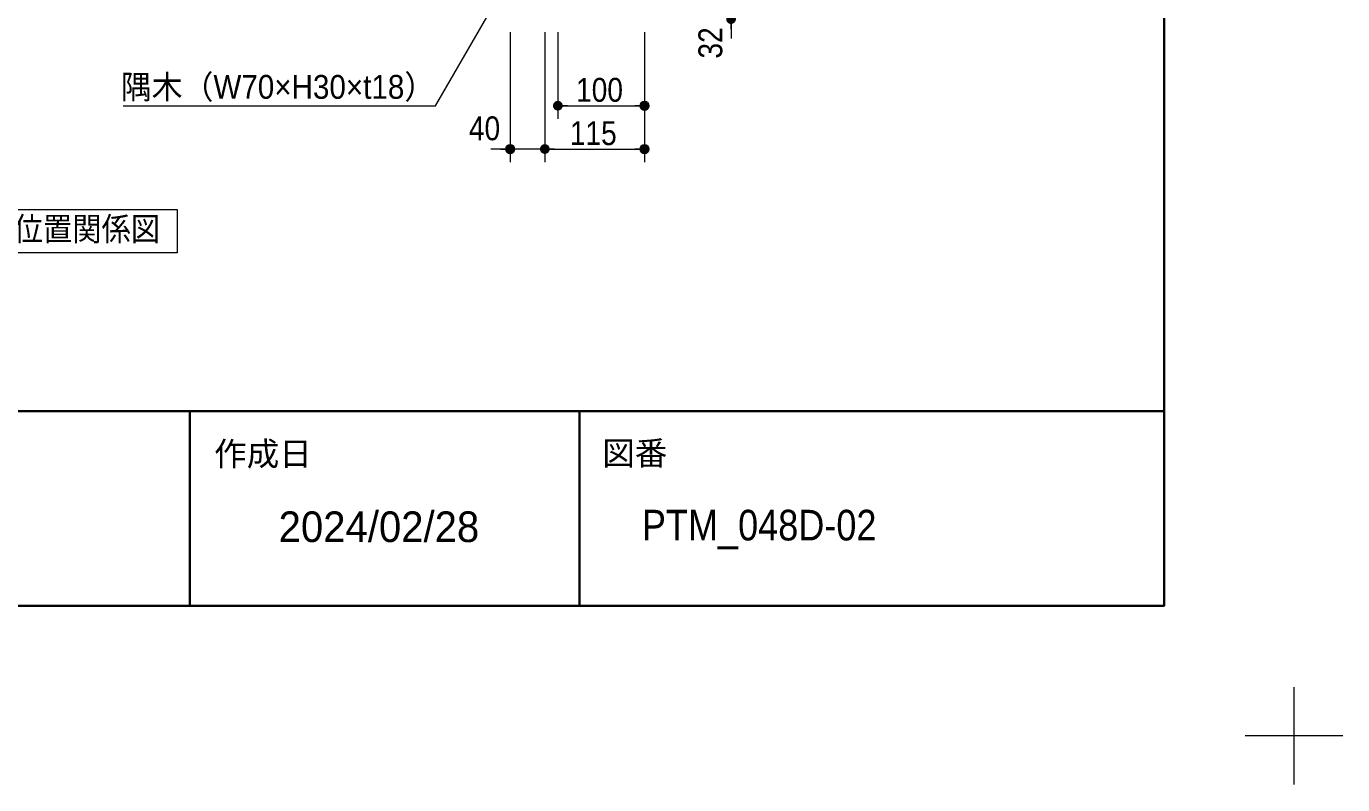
# Model space of a CAD drawing. Units: millimetres, scale not verified. Extents: x -4547 to 4547, y -2284 to 2284.
# Drawn here: x 346 to 1866, y -2284 to -1408 of the extents above; entities that cross this region are included whole.
import ezdxf
from ezdxf.enums import TextEntityAlignment as Align

# ---------------------------------------------------------------- set-up
doc = ezdxf.new("R2010")
doc.units = ezdxf.units.MM
doc.header["$LTSCALE"] = 20
doc.header["$PDMODE"] = 32
doc.header["$PDSIZE"] = 10
for name, color, linetype, lineweight in [('0-0_1図面枠', 7, 'Continuous', 20), ('0-2_2寸法-2', 7, 'Continuous', 15), ('0-3_0', 7, 'Continuous', 25), ('0-5_2寸法-1', 7, 'Continuous', 15), ('0-6_2寸法-3', 7, 'Continuous', 15)]:
    doc.layers.add(name, color=color, linetype=linetype, lineweight=lineweight)
doc.layers.add('0-4_Defpoints', color=7, linetype='Continuous')
doc.styles.add('ＭＳ Ｐゴシック', font='')
doc.styles.get('ＭＳ Ｐゴシック').set_extended_font_data('MS PGothic')

# ---------------------------------------------------------------- blocks, each defined once
blk = doc.blocks.new('_Dot')
at = {"layer": '0-3_0'}
blk.add_line((-10, 0), (-20, 0), dxfattribs=at)
for points in [[(0, 0), (-10, 0), (-9.92, 1.25)], [(0, 0), (-9.92, -1.25), (-10, 0)], [(0, 0), (-9.92, 1.25), (-9.69, 2.49)], [(0, 0), (-9.69, -2.49), (-9.92, -1.25)], [(0, 0), (-9.69, 2.49), (-9.3, 3.68)], [(0, 0), (-9.3, -3.68), (-9.69, -2.49)], [(0, 0), (-9.3, 3.68), (-8.76, 4.82)], [(0, 0), (-8.76, -4.82), (-9.3, -3.68)], [(0, 0), (-8.76, 4.82), (-8.09, 5.88)], [(0, 0), (-8.09, -5.88), (-8.76, -4.82)], [(0, 0), (-8.09, 5.88), (-7.29, 6.85)], [(0, 0), (-7.29, -6.85), (-8.09, -5.88)], [(0, 0), (-7.29, 6.85), (-6.37, 7.71)], [(0, 0), (-6.37, -7.71), (-7.29, -6.85)], [(0, 0), (-6.37, 7.71), (-5.36, 8.44)], [(0, 0), (-5.36, -8.44), (-6.37, -7.71)], [(0, 0), (-5.36, 8.44), (-4.26, 9.05)], [(0, 0), (-4.26, -9.05), (-5.36, -8.44)], [(0, 0), (-4.26, 9.05), (-3.09, 9.51)], [(0, 0), (-3.09, -9.51), (-4.26, -9.05)], [(0, 0), (-3.09, 9.51), (-1.87, 9.82)], [(0, 0), (-1.87, -9.82), (-3.09, -9.51)], [(0, 0), (-1.87, 9.82), (-0.63, 9.98)], [(0, 0), (-0.63, -9.98), (-1.87, -9.82)], [(0, 0), (-0.63, 9.98), (0.63, 9.98)], [(0, 0), (0.63, -9.98), (-0.63, -9.98)], [(0, 0), (0.63, 9.98), (1.87, 9.82)], [(0, 0), (1.87, 9.82), (3.09, 9.51)], [(0, 0), (3.09, 9.51), (4.26, 9.05)], [(0, 0), (4.26, 9.05), (5.36, 8.44)], [(0, 0), (5.36, 8.44), (6.37, 7.71)], [(0, 0), (6.37, 7.71), (7.29, 6.85)], [(0, 0), (7.29, 6.85), (8.09, 5.88)], [(0, 0), (8.09, 5.88), (8.76, 4.82)], [(0, 0), (8.76, 4.82), (9.3, 3.68)], [(0, 0), (9.3, 3.68), (9.69, 2.49)], [(0, 0), (9.69, 2.49), (9.92, 1.25)], [(0, 0), (9.92, 1.25), (10, 0)], [(0, 0), (1.87, -9.82), (0.63, -9.98)], [(0, 0), (3.09, -9.51), (1.87, -9.82)], [(0, 0), (4.26, -9.05), (3.09, -9.51)], [(0, 0), (5.36, -8.44), (4.26, -9.05)], [(0, 0), (6.37, -7.71), (5.36, -8.44)], [(0, 0), (7.29, -6.85), (6.37, -7.71)], [(0, 0), (8.09, -5.88), (7.29, -6.85)], [(0, 0), (8.76, -4.82), (8.09, -5.88)], [(0, 0), (9.3, -3.68), (8.76, -4.82)], [(0, 0), (9.69, -2.49), (9.3, -3.68)], [(0, 0), (9.92, -1.25), (9.69, -2.49)], [(0, 0), (10, 0), (9.92, -1.25)]]:
    blk.add_solid(points, dxfattribs=at)
blk = doc.blocks.new('グループ')
at = {"layer": '0-0_1図面枠', "lineweight": 15}
for p, q in [((63000, -43425), (63000, -45675)), ((64125, -44550), (61875, -44550))]:
    blk.add_line(p, q, dxfattribs=at)
blk = doc.blocks.new('グループ-2')
at = {"layer": '0-0_1図面枠', "lineweight": 35}
for p, q in [((-60000, -37050), (60000, -37050)), ((37500, -37050), (37500, -41550)), ((46500, -37050), (46500, -41550))]:
    blk.add_line(p, q, dxfattribs=at)
blk.add_lwpolyline([(-60000, 41550), (60000, 41550), (60000, -41550), (-60000, -41550)], close=True, dxfattribs=at)

msp = doc.modelspace()

# ---------------------------------------------------------------- linework, layer by layer
at = {"layer": '0-2_2寸法-2'}
for p, q in [((1159.37, -1411.26), (1159.37, -1422.51)), ((904.37, -1415), (904.37, -1565)), ((944.37, -1415), (944.37, -1565)), ((893.12, -1550), (881.86, -1550)), ((944.37, -1550), (904.37, -1550)), ((955.63, -1550), (966.89, -1550))]:
    msp.add_line(p, q, dxfattribs=at)
at = {"layer": '0-4_Defpoints'}
for p in [(1059.37, -1500), (904.37, -1550), (1059.37, -1550)]:
    msp.add_point(p, dxfattribs=at)
at = {"layer": '0-5_2寸法-1'}
for p, q in [((944.37, -1415), (944.37, -1565)), ((959.37, -1415), (959.37, -1515)), ((1059.37, -1415), (1059.37, -1515)), ((970.63, -1500), (1048.12, -1500)), ((1059.37, -1515), (1059.37, -1565)), ((955.63, -1550), (1048.12, -1550))]:
    msp.add_line(p, q, dxfattribs=at)
at = {"layer": '0-6_2寸法-3'}
msp.add_lwpolyline([(457.59, -1500), (818.16, -1500), (894.37, -1368)], dxfattribs=at)
msp.add_lwpolyline([(-100.13, -1620), (519.87, -1620), (519.87, -1670), (-100.13, -1670)], close=True, dxfattribs=at)

# ---------------------------------------------------------------- block references
at = {"layer": '0-0_1図面枠', "xscale": 0.05, "yscale": 0.05}
msp.add_blockref('グループ-2', (-1340.63, 0), dxfattribs=at)
at = {"layer": '0-2_2寸法-2', "xscale": 0.5627563, "yscale": 0.5627563}
for p, rotation in [((1159.37, -1400), 90), ((944.37, -1550), 180)]:
    msp.add_blockref('_Dot', p, dxfattribs=dict(at, rotation=rotation))
msp.add_blockref('_Dot', (904.37, -1550), dxfattribs=at)
at = {"layer": '0-4_Defpoints', "xscale": 0.05, "yscale": 0.05}
msp.add_blockref('グループ', (-1340.63, 0), dxfattribs=at)
at = {"layer": '0-5_2寸法-1', "xscale": 0.5627563, "yscale": 0.5627563, "rotation": 180}
for p in [(959.37, -1500), (944.37, -1550)]:
    msp.add_blockref('_Dot', p, dxfattribs=at)
at = {"layer": '0-5_2寸法-1', "xscale": 0.5627563, "yscale": 0.5627563}
for p in [(1059.37, -1500), (1059.37, -1550)]:
    msp.add_blockref('_Dot', p, dxfattribs=at)

# ---------------------------------------------------------------- texts
at = {"layer": '0-0_1図面枠', "style": 'ＭＳ Ｐゴシック'}
for s, height, p in [('作成日', 27.57, (562.5, -1923.87)), ('図番', 27.57, (1010.62, -1923.16)), ('2024/02/28', 35.38, (636.96, -2014.31))]:
    msp.add_text(s, height=height, dxfattribs=at).set_placement(p, align=Align.BOTTOM_LEFT)
at = {"layer": '0-0_1図面枠', "style": 'ＭＳ Ｐゴシック', "width": 0.9}
msp.add_text('PTM_048D-02', height=35.38, dxfattribs=at).set_placement((1056.41, -2012.45), align=Align.BOTTOM_LEFT)
at = {"layer": '0-2_2寸法-2', "style": 'ＭＳ Ｐゴシック', "width": 0.9}
msp.add_text('32', height=27.57, rotation=90, dxfattribs=at).set_placement((1157.52, -1445.59), align=Align.BOTTOM_LEFT)
msp.add_text('40', height=27.57, dxfattribs=at).set_placement((856.67, -1548.14), align=Align.BOTTOM_LEFT)
at = {"layer": '0-5_2寸法-1', "style": 'ＭＳ Ｐゴシック', "width": 0.9}
for s, p in [('100', (980.42, -1503.72)), ('115', (973.21, -1553.72))]:
    msp.add_text(s, height=27.57, dxfattribs=at).set_placement(p, align=Align.BOTTOM_LEFT)
at = {"layer": '0-6_2寸法-3', "style": 'ＭＳ Ｐゴシック'}
for s, height, width, p in [('隅木（W70×H30×t18）', 27.51, 0.95, (454.7, -1500.27)), ('ブラケット・隅木の壁取付位置関係図', 27.57, 0.9, (-75.15, -1664.27))]:
    msp.add_text(s, height=height, dxfattribs=dict(at, width=width)).set_placement(p, align=Align.BOTTOM_LEFT)

doc.saveas('drawing.dxf')
